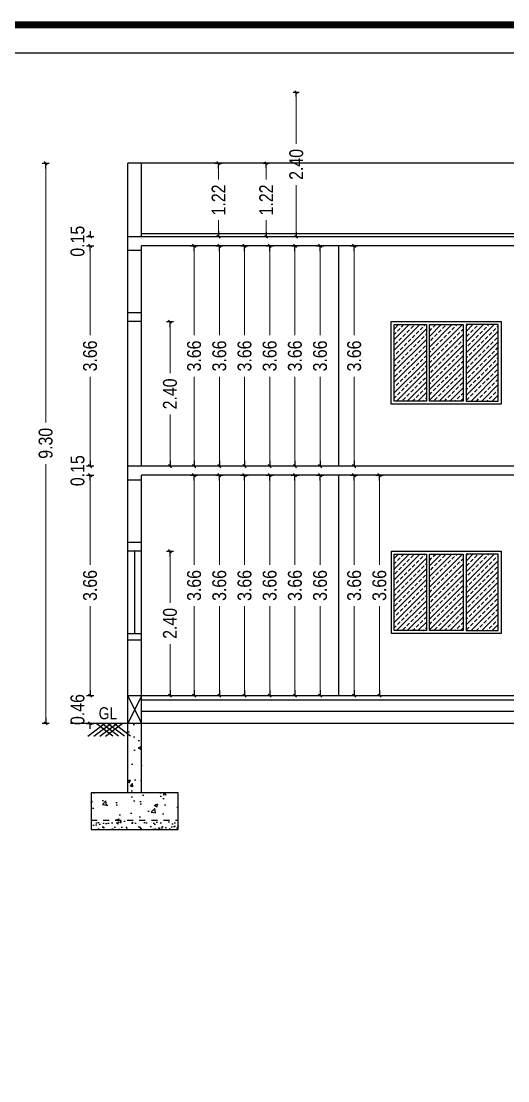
# Model space of a CAD drawing. Header units: metres. Extents: x 127 to 433, y 178 to 269.
# Drawn here: x 397.03 to 405.11, y 250.99 to 268.59 of the extents above; entities that cross this region are included whole.
import ezdxf

# ---------------------------------------------------------------- set-up
doc = ezdxf.new("R2010")
doc.units = ezdxf.units.M
doc.header["$MEASUREMENT"] = 0
doc.linetypes.add('HIDDEN', pattern=[0.375, 0.25, -0.125])
for name, color, linetype in [('BLK_1_FLR_0_REGULAR_ROOM_1', 2, 'Continuous'), ('BLK_1_FLR_0_REGULAR_ROOM_2', 2, 'Continuous'), ('BLK_1_FLR_0_REGULAR_ROOM_3', 2, 'Continuous'), ('BLK_1_FLR_0_REGULAR_ROOM_4', 2, 'Continuous'), ('BLK_1_FLR_0_REGULAR_ROOM_5', 2, 'Continuous'), ('BLK_1_FLR_0_REGULAR_ROOM_6', 2, 'Continuous'), ('BLK_1_FLR_0_REGULAR_ROOM_7', 2, 'Continuous'), ('BLK_1_FLR_0_REGULAR_ROOM_8', 2, 'Continuous'), ('BLK_1_FLR_0_WC_BATH', 223, 'Continuous'), ('BLK_1_FLR_1_REGULAR_ROOM_1', 2, 'Continuous'), ('BLK_1_FLR_1_REGULAR_ROOM_2', 2, 'Continuous'), ('BLK_1_FLR_1_REGULAR_ROOM_3', 2, 'Continuous'), ('BLK_1_FLR_1_REGULAR_ROOM_4', 2, 'Continuous'), ('BLK_1_FLR_1_REGULAR_ROOM_5', 2, 'Continuous'), ('BLK_1_FLR_1_REGULAR_ROOM_6', 2, 'Continuous'), ('BLK_1_FLR_1_REGULAR_ROOM_7', 2, 'Continuous'), ('BLK_1_FLR_1_WC_BATH', 223, 'Continuous'), ('BLK_1_PARAPET_HT', 233, 'Continuous'), ('BLK_1_STAIR_HEADROOM', 1, 'Continuous'), ('HATCH', 8, 'Continuous')]:
    doc.layers.add(name, color=color, linetype=linetype)
doc.styles.add('Arial', font='swissc.ttf')
doc.styles.get("Standard").update_dxf_attribs({"font": 'swissc.ttf'})
doc.dimstyles.new('FLOOR DIM', dxfattribs={"dimtxt": 0.23, "dimasz": 0.03, "dimexe": 0.075, "dimexo": 0.3, "dimgap": 0.09, "dimtad": 0, "dimzin": 3, "dimdsep": 46, "dimtxsty": 'Arial', "dimblk": 'JM1', "dimcen": -0.09, "dimse1": 1, "dimse2": 1, "dimclrd": 5, "dimclre": 250, "dimclrt": 3, "dimazin": 0, "dimtfac": 0.65, "dimtix": 1, "dimtofl": 0, "dimtmove": 0, "dimatfit": 2, "dimfxl": 0, "dimfrac": 1, "dimtolj": 1, "dimlwd": 18, "dimlwe": -1, "dimarcsym": 0})
doc.dimstyles.new('FLOOR DIM BUILDING DIM', dxfattribs={"dimtxt": 0.23, "dimasz": 0.025, "dimexe": 0.075, "dimexo": 0.3, "dimgap": 0.09, "dimtad": 0, "dimzin": 3, "dimdsep": 46, "dimtxsty": 'Arial', "dimblk": 'JM1', "dimcen": -0.09, "dimse1": 1, "dimse2": 1, "dimclrd": 5, "dimclre": 250, "dimclrt": 3, "dimazin": 0, "dimtfac": 0.65, "dimtix": 1, "dimtofl": 0, "dimtmove": 0, "dimatfit": 2, "dimfxl": 0, "dimfrac": 1, "dimtolj": 1, "dimlwd": 18, "dimlwe": -1, "dimarcsym": 0})

# ---------------------------------------------------------------- blocks, each defined once
blk = doc.blocks.new('JM1')
at = {"color": 2}
for p, q in [((-3, 0), (0, 0)), ((-0.88, -0.88), (0.88, 0.88)), ((0, 2), (0, -2))]:
    blk.add_line(p, q, dxfattribs=at)
blk = doc.blocks.new('*D78')
at = {"color": 5, "lineweight": 18}
for p, q in [((398.173, 257.418), (398.173, 257.448)), ((398.173, 256.898), (398.173, 256.868))]:
    blk.add_line(p, q, dxfattribs=at)
at = {"layer": 'Defpoints', "color": 0}
for p in [(398.173, 257.388), (399.897, 257.388), (399.897, 256.928)]:
    blk.add_point(p, dxfattribs=at)
at = {"color": 5, "lineweight": 18, "xscale": 0.03, "yscale": 0.03, "zscale": 0.03}
for p, rotation in [((398.173, 257.388), 270), ((398.173, 256.928), 90)]:
    blk.add_blockref('JM1', p, dxfattribs=dict(at, rotation=rotation))
at = {"color": 3, "insert": (397.965, 257.158), "char_height": 0.23, "attachment_point": 5, "rotation": 90, "style": 'Arial'}
blk.add_mtext('\\A1;0.46', dxfattribs=at)
blk = doc.blocks.new('*D79')
at = {"color": 5, "lineweight": 18}
for p, q in [((398.173, 261.018), (398.173, 259.562)), ((398.173, 257.418), (398.173, 258.873))]:
    blk.add_line(p, q, dxfattribs=at)
at = {"layer": 'Defpoints', "color": 0}
for p in [(398.173, 261.048), (399.03, 261.048), (399.03, 257.388)]:
    blk.add_point(p, dxfattribs=at)
at = {"color": 5, "lineweight": 18, "xscale": 0.03, "yscale": 0.03, "zscale": 0.03}
for p, rotation in [((398.173, 261.048), 90), ((398.173, 257.388), 270)]:
    blk.add_blockref('JM1', p, dxfattribs=dict(at, rotation=rotation))
at = {"color": 3, "insert": (398.173, 259.218), "char_height": 0.23, "attachment_point": 5, "rotation": 90, "style": 'Arial'}
blk.add_mtext('\\A1;3.66', dxfattribs=at)
blk = doc.blocks.new('*D80')
at = {"color": 5, "lineweight": 18}
for p, q in [((398.173, 261.228), (398.173, 261.258)), ((398.173, 261.018), (398.173, 260.988))]:
    blk.add_line(p, q, dxfattribs=at)
at = {"layer": 'Defpoints', "color": 0}
for p in [(398.173, 261.198), (399.03, 261.198), (399.03, 261.048)]:
    blk.add_point(p, dxfattribs=at)
at = {"color": 5, "lineweight": 18, "xscale": 0.03, "yscale": 0.03, "zscale": 0.03}
for p, rotation in [((398.173, 261.198), 270), ((398.173, 261.048), 90)]:
    blk.add_blockref('JM1', p, dxfattribs=dict(at, rotation=rotation))
at = {"color": 3, "insert": (397.965, 261.123), "char_height": 0.23, "attachment_point": 5, "rotation": 90, "style": 'Arial'}
blk.add_mtext('\\A1;0.15', dxfattribs=at)
blk = doc.blocks.new('*D81')
at = {"color": 5, "lineweight": 18}
for p, q in [((398.173, 264.828), (398.173, 263.372)), ((398.173, 261.228), (398.173, 262.683))]:
    blk.add_line(p, q, dxfattribs=at)
at = {"layer": 'Defpoints', "color": 0}
for p in [(398.173, 264.858), (399.03, 264.858), (399.03, 261.198)]:
    blk.add_point(p, dxfattribs=at)
at = {"color": 5, "lineweight": 18, "xscale": 0.03, "yscale": 0.03, "zscale": 0.03}
for p, rotation in [((398.173, 264.858), 90), ((398.173, 261.198), 270)]:
    blk.add_blockref('JM1', p, dxfattribs=dict(at, rotation=rotation))
at = {"color": 3, "insert": (398.173, 263.028), "char_height": 0.23, "attachment_point": 5, "rotation": 90, "style": 'Arial'}
blk.add_mtext('\\A1;3.66', dxfattribs=at)
blk = doc.blocks.new('*D82')
at = {"color": 5, "lineweight": 18}
for p, q in [((398.173, 265.038), (398.173, 265.068)), ((398.173, 264.828), (398.173, 264.798))]:
    blk.add_line(p, q, dxfattribs=at)
at = {"layer": 'Defpoints', "color": 0}
for p in [(398.173, 265.008), (399.03, 265.008), (399.03, 264.858)]:
    blk.add_point(p, dxfattribs=at)
at = {"color": 5, "lineweight": 18, "xscale": 0.03, "yscale": 0.03, "zscale": 0.03}
for p, rotation in [((398.173, 265.008), 270), ((398.173, 264.858), 90)]:
    blk.add_blockref('JM1', p, dxfattribs=dict(at, rotation=rotation))
at = {"color": 3, "insert": (397.965, 264.933), "char_height": 0.23, "attachment_point": 5, "rotation": 90, "style": 'Arial'}
blk.add_mtext('\\A1;0.15', dxfattribs=at)
blk = doc.blocks.new('*D72')
at = {"color": 5, "lineweight": 18}
for p, q in [((400.308, 266.198), (400.308, 265.955)), ((400.308, 265.038), (400.308, 265.28))]:
    blk.add_line(p, q, dxfattribs=at)
at = {"layer": 'Defpoints', "color": 0}
for p in [(400.308, 266.228), (400.308, 266.228), (400.308, 265.008)]:
    blk.add_point(p, dxfattribs=at)
at = {"color": 5, "lineweight": 18, "xscale": 0.03, "yscale": 0.03, "zscale": 0.03}
for p, rotation in [((400.308, 266.228), 90), ((400.308, 265.008), 270)]:
    blk.add_blockref('JM1', p, dxfattribs=dict(at, rotation=rotation))
at = {"color": 3, "insert": (400.308, 265.618), "char_height": 0.23, "attachment_point": 5, "rotation": 90, "style": 'Arial'}
blk.add_mtext('\\A1;1.22', dxfattribs=at)
blk = doc.blocks.new('*D83')
at = {"color": 5, "lineweight": 18}
for p, q in [((397.435, 266.198), (397.435, 261.921)), ((397.435, 256.958), (397.435, 261.234))]:
    blk.add_line(p, q, dxfattribs=at)
at = {"layer": 'Defpoints', "color": 0}
for p in [(397.435, 266.228), (399.555, 266.228), (399.555, 256.928)]:
    blk.add_point(p, dxfattribs=at)
at = {"color": 5, "lineweight": 18, "xscale": 0.03, "yscale": 0.03, "zscale": 0.03}
for p, rotation in [((397.435, 266.228), 90), ((397.435, 256.928), 270)]:
    blk.add_blockref('JM1', p, dxfattribs=dict(at, rotation=rotation))
at = {"color": 3, "insert": (397.435, 261.578), "char_height": 0.23, "attachment_point": 5, "rotation": 90, "style": 'Arial'}
blk.add_mtext('\\A1;9.30', dxfattribs=at)
blk = doc.blocks.new('*D215')
at = {"layer": 'BLK_1_PARAPET_HT', "color": 5, "lineweight": 18}
for p, q in [((401.099, 266.203), (401.099, 265.955)), ((401.099, 265.033), (401.099, 265.28))]:
    blk.add_line(p, q, dxfattribs=at)
at = {"layer": 'Defpoints', "color": 0}
for p in [(401.099, 266.228), (401.099, 266.228), (401.099, 265.008)]:
    blk.add_point(p, dxfattribs=at)
at = {"layer": 'BLK_1_PARAPET_HT', "color": 5, "lineweight": 18, "xscale": 0.025, "yscale": 0.025, "zscale": 0.025}
for p, rotation in [((401.099, 266.228), 90), ((401.099, 265.008), 270)]:
    blk.add_blockref('JM1', p, dxfattribs=dict(at, rotation=rotation))
at = {"layer": 'BLK_1_PARAPET_HT', "color": 3, "lineweight": -3, "insert": (401.099, 265.618), "char_height": 0.23, "attachment_point": 5, "rotation": 90, "style": 'Arial'}
blk.add_mtext('\\A1;1.22', dxfattribs=at)
blk = doc.blocks.new('*D216')
at = {"layer": 'BLK_1_STAIR_HEADROOM', "color": 5, "lineweight": 18}
for p, q in [((401.6, 267.383), (401.6, 266.55)), ((401.6, 265.033), (401.6, 265.865))]:
    blk.add_line(p, q, dxfattribs=at)
at = {"layer": 'Defpoints', "color": 0}
for p in [(401.6, 267.408), (401.6, 267.408), (399.03, 265.008)]:
    blk.add_point(p, dxfattribs=at)
at = {"layer": 'BLK_1_STAIR_HEADROOM', "color": 5, "lineweight": 18, "xscale": 0.025, "yscale": 0.025, "zscale": 0.025}
for p, rotation in [((401.6, 267.408), 90), ((401.6, 265.008), 270)]:
    blk.add_blockref('JM1', p, dxfattribs=dict(at, rotation=rotation))
at = {"layer": 'BLK_1_STAIR_HEADROOM', "color": 3, "lineweight": -3, "insert": (401.6, 266.208), "char_height": 0.23, "attachment_point": 5, "rotation": 90, "style": 'Arial'}
blk.add_mtext('\\A1;2.40', dxfattribs=at)
blk = doc.blocks.new('*D217')
at = {"layer": 'BLK_1_FLR_0_WC_BATH', "color": 5, "lineweight": 18}
for p, q in [((399.501, 259.758), (399.501, 258.93)), ((399.501, 257.418), (399.501, 258.245))]:
    blk.add_line(p, q, dxfattribs=at)
at = {"layer": 'Defpoints', "color": 0}
for p in [(399.501, 259.788), (399.501, 259.788), (399.501, 257.388)]:
    blk.add_point(p, dxfattribs=at)
at = {"layer": 'BLK_1_FLR_0_WC_BATH', "color": 5, "lineweight": 18, "xscale": 0.03, "yscale": 0.03, "zscale": 0.03}
for p, rotation in [((399.501, 259.788), 90), ((399.501, 257.388), 270)]:
    blk.add_blockref('JM1', p, dxfattribs=dict(at, rotation=rotation))
at = {"layer": 'BLK_1_FLR_0_WC_BATH', "color": 3, "lineweight": -3, "insert": (399.501, 258.588), "char_height": 0.23, "attachment_point": 5, "rotation": 90, "style": 'Arial'}
blk.add_mtext('\\A1;2.40', dxfattribs=at)
blk = doc.blocks.new('*D218')
at = {"layer": 'BLK_1_FLR_0_REGULAR_ROOM_1', "color": 5, "lineweight": 18}
for p, q in [((399.902, 261.018), (399.902, 259.562)), ((399.902, 257.418), (399.902, 258.873))]:
    blk.add_line(p, q, dxfattribs=at)
at = {"layer": 'Defpoints', "color": 0}
for p in [(399.902, 261.048), (399.902, 261.048), (399.902, 257.388)]:
    blk.add_point(p, dxfattribs=at)
at = {"layer": 'BLK_1_FLR_0_REGULAR_ROOM_1', "color": 5, "lineweight": 18, "xscale": 0.03, "yscale": 0.03, "zscale": 0.03}
for p, rotation in [((399.902, 261.048), 90), ((399.902, 257.388), 270)]:
    blk.add_blockref('JM1', p, dxfattribs=dict(at, rotation=rotation))
at = {"layer": 'BLK_1_FLR_0_REGULAR_ROOM_1', "color": 3, "lineweight": -3, "insert": (399.902, 259.218), "char_height": 0.23, "attachment_point": 5, "rotation": 90, "style": 'Arial'}
blk.add_mtext('\\A1;3.66', dxfattribs=at)
blk = doc.blocks.new('*D219')
at = {"layer": 'BLK_1_FLR_0_REGULAR_ROOM_2', "color": 5, "lineweight": 18}
for p, q in [((400.321, 261.018), (400.321, 259.562)), ((400.321, 257.418), (400.321, 258.873))]:
    blk.add_line(p, q, dxfattribs=at)
at = {"layer": 'Defpoints', "color": 0}
for p in [(400.321, 261.048), (400.321, 261.048), (400.321, 257.388)]:
    blk.add_point(p, dxfattribs=at)
at = {"layer": 'BLK_1_FLR_0_REGULAR_ROOM_2', "color": 5, "lineweight": 18, "xscale": 0.03, "yscale": 0.03, "zscale": 0.03}
for p, rotation in [((400.321, 261.048), 90), ((400.321, 257.388), 270)]:
    blk.add_blockref('JM1', p, dxfattribs=dict(at, rotation=rotation))
at = {"layer": 'BLK_1_FLR_0_REGULAR_ROOM_2', "color": 3, "lineweight": -3, "insert": (400.321, 259.218), "char_height": 0.23, "attachment_point": 5, "rotation": 90, "style": 'Arial'}
blk.add_mtext('\\A1;3.66', dxfattribs=at)
blk = doc.blocks.new('*D220')
at = {"layer": 'BLK_1_FLR_0_REGULAR_ROOM_3', "color": 5, "lineweight": 18}
for p, q in [((400.74, 261.018), (400.74, 259.562)), ((400.74, 257.418), (400.74, 258.873))]:
    blk.add_line(p, q, dxfattribs=at)
at = {"layer": 'Defpoints', "color": 0}
for p in [(400.74, 261.048), (400.74, 261.048), (400.74, 257.388)]:
    blk.add_point(p, dxfattribs=at)
at = {"layer": 'BLK_1_FLR_0_REGULAR_ROOM_3', "color": 5, "lineweight": 18, "xscale": 0.03, "yscale": 0.03, "zscale": 0.03}
for p, rotation in [((400.74, 261.048), 90), ((400.74, 257.388), 270)]:
    blk.add_blockref('JM1', p, dxfattribs=dict(at, rotation=rotation))
at = {"layer": 'BLK_1_FLR_0_REGULAR_ROOM_3', "color": 3, "lineweight": -3, "insert": (400.74, 259.218), "char_height": 0.23, "attachment_point": 5, "rotation": 90, "style": 'Arial'}
blk.add_mtext('\\A1;3.66', dxfattribs=at)
blk = doc.blocks.new('*D221')
at = {"layer": 'BLK_1_FLR_0_REGULAR_ROOM_4', "color": 5, "lineweight": 18}
for p, q in [((401.158, 261.018), (401.158, 259.562)), ((401.158, 257.418), (401.158, 258.873))]:
    blk.add_line(p, q, dxfattribs=at)
at = {"layer": 'Defpoints', "color": 0}
for p in [(401.158, 261.048), (401.158, 261.048), (401.158, 257.388)]:
    blk.add_point(p, dxfattribs=at)
at = {"layer": 'BLK_1_FLR_0_REGULAR_ROOM_4', "color": 5, "lineweight": 18, "xscale": 0.03, "yscale": 0.03, "zscale": 0.03}
for p, rotation in [((401.158, 261.048), 90), ((401.158, 257.388), 270)]:
    blk.add_blockref('JM1', p, dxfattribs=dict(at, rotation=rotation))
at = {"layer": 'BLK_1_FLR_0_REGULAR_ROOM_4', "color": 3, "lineweight": -3, "insert": (401.158, 259.218), "char_height": 0.23, "attachment_point": 5, "rotation": 90, "style": 'Arial'}
blk.add_mtext('\\A1;3.66', dxfattribs=at)
blk = doc.blocks.new('*D222')
at = {"layer": 'BLK_1_FLR_0_REGULAR_ROOM_5', "color": 5, "lineweight": 18}
for p, q in [((401.577, 261.018), (401.577, 259.562)), ((401.577, 257.418), (401.577, 258.873))]:
    blk.add_line(p, q, dxfattribs=at)
at = {"layer": 'Defpoints', "color": 0}
for p in [(401.577, 261.048), (401.577, 261.048), (401.577, 257.388)]:
    blk.add_point(p, dxfattribs=at)
at = {"layer": 'BLK_1_FLR_0_REGULAR_ROOM_5', "color": 5, "lineweight": 18, "xscale": 0.03, "yscale": 0.03, "zscale": 0.03}
for p, rotation in [((401.577, 261.048), 90), ((401.577, 257.388), 270)]:
    blk.add_blockref('JM1', p, dxfattribs=dict(at, rotation=rotation))
at = {"layer": 'BLK_1_FLR_0_REGULAR_ROOM_5', "color": 3, "lineweight": -3, "insert": (401.577, 259.218), "char_height": 0.23, "attachment_point": 5, "rotation": 90, "style": 'Arial'}
blk.add_mtext('\\A1;3.66', dxfattribs=at)
blk = doc.blocks.new('*D223')
at = {"layer": 'BLK_1_FLR_0_REGULAR_ROOM_6', "color": 5, "lineweight": 18}
for p, q in [((401.995, 261.018), (401.995, 259.562)), ((401.995, 257.418), (401.995, 258.873))]:
    blk.add_line(p, q, dxfattribs=at)
at = {"layer": 'Defpoints', "color": 0}
for p in [(401.995, 261.048), (401.995, 261.048), (401.995, 257.388)]:
    blk.add_point(p, dxfattribs=at)
at = {"layer": 'BLK_1_FLR_0_REGULAR_ROOM_6', "color": 5, "lineweight": 18, "xscale": 0.03, "yscale": 0.03, "zscale": 0.03}
for p, rotation in [((401.995, 261.048), 90), ((401.995, 257.388), 270)]:
    blk.add_blockref('JM1', p, dxfattribs=dict(at, rotation=rotation))
at = {"layer": 'BLK_1_FLR_0_REGULAR_ROOM_6', "color": 3, "lineweight": -3, "insert": (401.995, 259.218), "char_height": 0.23, "attachment_point": 5, "rotation": 90, "style": 'Arial'}
blk.add_mtext('\\A1;3.66', dxfattribs=at)
blk = doc.blocks.new('*D225')
at = {"layer": 'BLK_1_FLR_1_WC_BATH', "color": 5, "lineweight": 18}
for p, q in [((399.501, 263.568), (399.501, 262.74)), ((399.501, 261.228), (399.501, 262.055))]:
    blk.add_line(p, q, dxfattribs=at)
at = {"layer": 'Defpoints', "color": 0}
for p in [(399.501, 263.598), (399.501, 263.598), (399.501, 261.198)]:
    blk.add_point(p, dxfattribs=at)
at = {"layer": 'BLK_1_FLR_1_WC_BATH', "color": 5, "lineweight": 18, "xscale": 0.03, "yscale": 0.03, "zscale": 0.03}
for p, rotation in [((399.501, 263.598), 90), ((399.501, 261.198), 270)]:
    blk.add_blockref('JM1', p, dxfattribs=dict(at, rotation=rotation))
at = {"layer": 'BLK_1_FLR_1_WC_BATH', "color": 3, "lineweight": -3, "insert": (399.501, 262.398), "char_height": 0.23, "attachment_point": 5, "rotation": 90, "style": 'Arial'}
blk.add_mtext('\\A1;2.40', dxfattribs=at)
blk = doc.blocks.new('*D226')
at = {"layer": 'BLK_1_FLR_1_REGULAR_ROOM_1', "color": 5, "lineweight": 18}
for p, q in [((399.902, 264.828), (399.902, 263.372)), ((399.902, 261.228), (399.902, 262.683))]:
    blk.add_line(p, q, dxfattribs=at)
at = {"layer": 'Defpoints', "color": 0}
for p in [(399.902, 264.858), (399.902, 264.858), (399.902, 261.198)]:
    blk.add_point(p, dxfattribs=at)
at = {"layer": 'BLK_1_FLR_1_REGULAR_ROOM_1', "color": 5, "lineweight": 18, "xscale": 0.03, "yscale": 0.03, "zscale": 0.03}
for p, rotation in [((399.902, 264.858), 90), ((399.902, 261.198), 270)]:
    blk.add_blockref('JM1', p, dxfattribs=dict(at, rotation=rotation))
at = {"layer": 'BLK_1_FLR_1_REGULAR_ROOM_1', "color": 3, "lineweight": -3, "insert": (399.902, 263.028), "char_height": 0.23, "attachment_point": 5, "rotation": 90, "style": 'Arial'}
blk.add_mtext('\\A1;3.66', dxfattribs=at)
blk = doc.blocks.new('*D227')
at = {"layer": 'BLK_1_FLR_1_REGULAR_ROOM_2', "color": 5, "lineweight": 18}
for p, q in [((400.321, 264.828), (400.321, 263.372)), ((400.321, 261.228), (400.321, 262.683))]:
    blk.add_line(p, q, dxfattribs=at)
at = {"layer": 'Defpoints', "color": 0}
for p in [(400.321, 264.858), (400.321, 264.858), (400.321, 261.198)]:
    blk.add_point(p, dxfattribs=at)
at = {"layer": 'BLK_1_FLR_1_REGULAR_ROOM_2', "color": 5, "lineweight": 18, "xscale": 0.03, "yscale": 0.03, "zscale": 0.03}
for p, rotation in [((400.321, 264.858), 90), ((400.321, 261.198), 270)]:
    blk.add_blockref('JM1', p, dxfattribs=dict(at, rotation=rotation))
at = {"layer": 'BLK_1_FLR_1_REGULAR_ROOM_2', "color": 3, "lineweight": -3, "insert": (400.321, 263.028), "char_height": 0.23, "attachment_point": 5, "rotation": 90, "style": 'Arial'}
blk.add_mtext('\\A1;3.66', dxfattribs=at)
blk = doc.blocks.new('*D228')
at = {"layer": 'BLK_1_FLR_1_REGULAR_ROOM_3', "color": 5, "lineweight": 18}
for p, q in [((400.74, 264.828), (400.74, 263.372)), ((400.74, 261.228), (400.74, 262.683))]:
    blk.add_line(p, q, dxfattribs=at)
at = {"layer": 'Defpoints', "color": 0}
for p in [(400.74, 264.858), (400.74, 264.858), (400.74, 261.198)]:
    blk.add_point(p, dxfattribs=at)
at = {"layer": 'BLK_1_FLR_1_REGULAR_ROOM_3', "color": 5, "lineweight": 18, "xscale": 0.03, "yscale": 0.03, "zscale": 0.03}
for p, rotation in [((400.74, 264.858), 90), ((400.74, 261.198), 270)]:
    blk.add_blockref('JM1', p, dxfattribs=dict(at, rotation=rotation))
at = {"layer": 'BLK_1_FLR_1_REGULAR_ROOM_3', "color": 3, "lineweight": -3, "insert": (400.74, 263.028), "char_height": 0.23, "attachment_point": 5, "rotation": 90, "style": 'Arial'}
blk.add_mtext('\\A1;3.66', dxfattribs=at)
blk = doc.blocks.new('*D229')
at = {"layer": 'BLK_1_FLR_1_REGULAR_ROOM_4', "color": 5, "lineweight": 18}
for p, q in [((401.158, 264.828), (401.158, 263.372)), ((401.158, 261.228), (401.158, 262.683))]:
    blk.add_line(p, q, dxfattribs=at)
at = {"layer": 'Defpoints', "color": 0}
for p in [(401.158, 264.858), (401.158, 264.858), (401.158, 261.198)]:
    blk.add_point(p, dxfattribs=at)
at = {"layer": 'BLK_1_FLR_1_REGULAR_ROOM_4', "color": 5, "lineweight": 18, "xscale": 0.03, "yscale": 0.03, "zscale": 0.03}
for p, rotation in [((401.158, 264.858), 90), ((401.158, 261.198), 270)]:
    blk.add_blockref('JM1', p, dxfattribs=dict(at, rotation=rotation))
at = {"layer": 'BLK_1_FLR_1_REGULAR_ROOM_4', "color": 3, "lineweight": -3, "insert": (401.158, 263.028), "char_height": 0.23, "attachment_point": 5, "rotation": 90, "style": 'Arial'}
blk.add_mtext('\\A1;3.66', dxfattribs=at)
blk = doc.blocks.new('*D248')
at = {"layer": 'BLK_1_FLR_0_REGULAR_ROOM_7', "color": 5, "lineweight": 18}
for p, q in [((402.562, 261.018), (402.562, 259.562)), ((402.562, 257.418), (402.562, 258.873))]:
    blk.add_line(p, q, dxfattribs=at)
at = {"layer": 'Defpoints', "color": 0}
for p in [(402.562, 261.048), (402.562, 261.048), (402.562, 257.388)]:
    blk.add_point(p, dxfattribs=at)
at = {"layer": 'BLK_1_FLR_0_REGULAR_ROOM_7', "color": 5, "lineweight": 18, "xscale": 0.03, "yscale": 0.03, "zscale": 0.03}
for p, rotation in [((402.562, 261.048), 90), ((402.562, 257.388), 270)]:
    blk.add_blockref('JM1', p, dxfattribs=dict(at, rotation=rotation))
at = {"layer": 'BLK_1_FLR_0_REGULAR_ROOM_7', "color": 3, "lineweight": -3, "insert": (402.562, 259.218), "char_height": 0.23, "attachment_point": 5, "rotation": 90, "style": 'Arial'}
blk.add_mtext('\\A1;3.66', dxfattribs=at)
blk = doc.blocks.new('*D249')
at = {"layer": 'BLK_1_FLR_0_REGULAR_ROOM_8', "color": 5, "lineweight": 18}
for p, q in [((402.981, 261.018), (402.981, 259.562)), ((402.981, 257.418), (402.981, 258.873))]:
    blk.add_line(p, q, dxfattribs=at)
at = {"layer": 'Defpoints', "color": 0}
for p in [(402.981, 261.048), (402.981, 261.048), (402.981, 257.388)]:
    blk.add_point(p, dxfattribs=at)
at = {"layer": 'BLK_1_FLR_0_REGULAR_ROOM_8', "color": 5, "lineweight": 18, "xscale": 0.03, "yscale": 0.03, "zscale": 0.03}
for p, rotation in [((402.981, 261.048), 90), ((402.981, 257.388), 270)]:
    blk.add_blockref('JM1', p, dxfattribs=dict(at, rotation=rotation))
at = {"layer": 'BLK_1_FLR_0_REGULAR_ROOM_8', "color": 3, "lineweight": -3, "insert": (402.981, 259.218), "char_height": 0.23, "attachment_point": 5, "rotation": 90, "style": 'Arial'}
blk.add_mtext('\\A1;3.66', dxfattribs=at)
blk = doc.blocks.new('*D250')
at = {"layer": 'BLK_1_FLR_1_REGULAR_ROOM_5', "color": 5, "lineweight": 18}
for p, q in [((401.577, 264.828), (401.577, 263.372)), ((401.577, 261.228), (401.577, 262.683))]:
    blk.add_line(p, q, dxfattribs=at)
at = {"layer": 'Defpoints', "color": 0}
for p in [(401.577, 264.858), (401.577, 264.858), (401.577, 261.198)]:
    blk.add_point(p, dxfattribs=at)
at = {"layer": 'BLK_1_FLR_1_REGULAR_ROOM_5', "color": 5, "lineweight": 18, "xscale": 0.03, "yscale": 0.03, "zscale": 0.03}
for p, rotation in [((401.577, 264.858), 90), ((401.577, 261.198), 270)]:
    blk.add_blockref('JM1', p, dxfattribs=dict(at, rotation=rotation))
at = {"layer": 'BLK_1_FLR_1_REGULAR_ROOM_5', "color": 3, "lineweight": -3, "insert": (401.577, 263.028), "char_height": 0.23, "attachment_point": 5, "rotation": 90, "style": 'Arial'}
blk.add_mtext('\\A1;3.66', dxfattribs=at)
blk = doc.blocks.new('*D251')
at = {"layer": 'BLK_1_FLR_1_REGULAR_ROOM_6', "color": 5, "lineweight": 18}
for p, q in [((401.995, 264.828), (401.995, 263.372)), ((401.995, 261.228), (401.995, 262.683))]:
    blk.add_line(p, q, dxfattribs=at)
at = {"layer": 'Defpoints', "color": 0}
for p in [(401.995, 264.858), (401.995, 264.858), (401.995, 261.198)]:
    blk.add_point(p, dxfattribs=at)
at = {"layer": 'BLK_1_FLR_1_REGULAR_ROOM_6', "color": 5, "lineweight": 18, "xscale": 0.03, "yscale": 0.03, "zscale": 0.03}
for p, rotation in [((401.995, 264.858), 90), ((401.995, 261.198), 270)]:
    blk.add_blockref('JM1', p, dxfattribs=dict(at, rotation=rotation))
at = {"layer": 'BLK_1_FLR_1_REGULAR_ROOM_6', "color": 3, "lineweight": -3, "insert": (401.995, 263.028), "char_height": 0.23, "attachment_point": 5, "rotation": 90, "style": 'Arial'}
blk.add_mtext('\\A1;3.66', dxfattribs=at)
blk = doc.blocks.new('*D252')
at = {"layer": 'BLK_1_FLR_1_REGULAR_ROOM_7', "color": 5, "lineweight": 18}
for p, q in [((402.562, 264.828), (402.562, 263.372)), ((402.562, 261.228), (402.562, 262.683))]:
    blk.add_line(p, q, dxfattribs=at)
at = {"layer": 'Defpoints', "color": 0}
for p in [(402.562, 264.858), (402.562, 264.858), (402.562, 261.198)]:
    blk.add_point(p, dxfattribs=at)
at = {"layer": 'BLK_1_FLR_1_REGULAR_ROOM_7', "color": 5, "lineweight": 18, "xscale": 0.03, "yscale": 0.03, "zscale": 0.03}
for p, rotation in [((402.562, 264.858), 90), ((402.562, 261.198), 270)]:
    blk.add_blockref('JM1', p, dxfattribs=dict(at, rotation=rotation))
at = {"layer": 'BLK_1_FLR_1_REGULAR_ROOM_7', "color": 3, "lineweight": -3, "insert": (402.562, 263.028), "char_height": 0.23, "attachment_point": 5, "rotation": 90, "style": 'Arial'}
blk.add_mtext('\\A1;3.66', dxfattribs=at)

msp = doc.modelspace()

# ---------------------------------------------------------------- hatches: boundary and pattern name
h = msp.add_hatch()
h.set_pattern_fill('AR-CONC', color=0, scale=0.003)
h.set_pattern_definition([(50, (-1868.23853, -936.39556), (0.54655401, -0.04781726), [0.05715, -0.62865]), (355, (-1868.23853, -936.39556), (-0.10573026, 0.57317054), [0.04572, -0.50292175]), (100.451445, (-1868.193, -936.39955), (0.44082374, 0.52535326), [0.04857003, -0.53427073]), (46.1842, (-1868.2385, -936.24316), (0.81323712, -0.12612698), [0.085725, -0.942975]), (96.635558, (-1868.1708, -936.2537), (0.7122124, 0.74227837), [0.07285507, -0.80140682]), (351.18415, (-1868.2385, -936.2432), (0.7122124, 0.74227837), [0.0685799, -0.7543792]), (21, (-1868.16233, -936.28126), (0.45484317, -0.306795595), [0.05715, -0.62865]), (326, (-1868.16233, -936.28126), (0.18540609, 0.5525639), [0.04572, -0.50292]), (71.451445, (-1868.12443, -936.30683), (0.64024926, 0.24576831), [0.04857003, -0.53426981]), (37.5, (-1868.23853, -936.39556), (0.00926581, 0.253665117), [0, -0.496824, 0, -0.51054, 0, -0.504825]), (7.5, (-1868.23853, -936.39556), (0.200458988, 0.300541724), [0, -0.291084, 0, -0.485394, 0, -0.192405]), (327.5, (-1868.40846, -936.39556), (0.406771786, -0.017186232), [0, -0.1905, 0, -0.59436, 0, -0.78867]), (317.5, (-1868.48466, -936.39556), (0.444387544, 0.076279473), [0, -0.24765, 0, -0.394716, 0, -0.56007])])
h.paths.add_polyline_path([(399.03, 256.928), (398.8, 256.928), (398.8, 255.778), (399.03, 255.778)])
h = msp.add_hatch()
h.set_pattern_fill('AR-CONC', color=0, scale=0.003)
h.set_pattern_definition([(50, (-1868.23853, -936.49123), (0.54655401, -0.04781726), [0.05715, -0.62865]), (355, (-1868.23853, -936.49123), (-0.10573026, 0.57317054), [0.04572, -0.50292175]), (100.451445, (-1868.193, -936.4952), (0.44082374, 0.52535326), [0.04857003, -0.53427073]), (46.1842, (-1868.2385, -936.3388), (0.81323712, -0.12612698), [0.085725, -0.942975]), (96.635558, (-1868.1708, -936.34934), (0.7122124, 0.74227837), [0.07285507, -0.80140682]), (351.18415, (-1868.2385, -936.3388), (0.7122124, 0.74227837), [0.0685799, -0.7543792]), (21, (-1868.16233, -936.37693), (0.45484317, -0.306795595), [0.05715, -0.62865]), (326, (-1868.16233, -936.37693), (0.18540609, 0.5525639), [0.04572, -0.50292]), (71.451445, (-1868.12443, -936.4025), (0.64024926, 0.24576831), [0.04857003, -0.53426981]), (37.5, (-1868.23853, -936.49123), (0.00926581, 0.253665117), [0, -0.496824, 0, -0.51054, 0, -0.504825]), (7.5, (-1868.23853, -936.49123), (0.200458988, 0.300541724), [0, -0.291084, 0, -0.485394, 0, -0.192405]), (327.5, (-1868.40846, -936.49123), (0.406771786, -0.017186232), [0, -0.1905, 0, -0.59436, 0, -0.78867]), (317.5, (-1868.48466, -936.49123), (0.444387544, 0.076279473), [0, -0.24765, 0, -0.394716, 0, -0.56007])])
h.paths.add_polyline_path([(398.191, 255.778), (398.191, 255.321), (399.639, 255.321), (399.639, 255.778)])
h = msp.add_hatch()
h.set_pattern_fill('AR-SAND', color=0, scale=0.02)
h.set_pattern_definition([(37.5, (-2020.8698, -778.6318), (-0.03200063, 0.97882647), [0, -0.77216, 0, -0.8636, 0, -0.8255]), (7.5, (-2020.8698, -778.6318), (0.89904657, 1.4336502), [0, -0.41656, 0, -0.69596, 0, -0.2667]), (327.5, (-2021.4947, -778.6318), (1.58198474, 0.00287437), [0, -0.254, 0, -0.9144, 0, -1.1938]), (317.5, (-2021.4947, -778.6318), (1.5271129, 0.44585865), [0, -0.127, 0, -0.59944, 0, -0.6858])])
h.paths.add_polyline_path([(399.639, 255.168), (399.639, 255.321), (398.191, 255.321), (398.191, 255.168)])
h = msp.add_hatch()
h.set_pattern_fill('AR-SAND', color=0, scale=0.003)
h.set_pattern_definition([(37.5, (-1868.23853, -936.49123), (-0.004800094, 0.146823971), [0, -0.115824, 0, -0.12954, 0, -0.123825]), (7.5, (-1868.23853, -936.49123), (0.134856985, 0.21504753), [0, -0.062484, 0, -0.104394, 0, -0.040005]), (327.5, (-1868.33226, -936.49123), (0.237297711, 0.0004311554), [0, -0.0381, 0, -0.13716, 0, -0.17907]), (317.5, (-1868.33226, -936.49123), (0.229066936, 0.066878797), [0, -0.01905, 0, -0.089916, 0, -0.10287])])
h.paths.add_polyline_path([(398.191, 255.321), (398.191, 255.168), (399.639, 255.168), (399.639, 255.321)])
at = {"layer": 'HATCH'}
h = msp.add_hatch(dxfattribs=at)
h.set_pattern_fill('ANSI33', color=256, scale=0.5)
h.set_pattern_definition([(45, (-111884.7908, 26321.07734), (-0.08838834765, 0.08838834765), []), (45, (-111884.70241, 26321.07734), (-0.08838834765, 0.08838834765), [0.0625, -0.03125])])
h.paths.add_polyline_path([(403.761, 263.548), (403.226, 263.548), (403.226, 262.278), (403.761, 262.278)])
h.paths.add_polyline_path([(404.371, 263.548), (403.811, 263.548), (403.811, 262.278), (404.371, 262.278)])
h.paths.add_polyline_path([(404.421, 262.278), (404.956, 262.278), (404.956, 263.548), (404.421, 263.548)])
h = msp.add_hatch(dxfattribs=at)
h.set_pattern_fill('ANSI33', color=256, scale=0.5)
h.set_pattern_definition([(45, (-111884.7908, 26317.26734), (-0.08838834765, 0.08838834765), []), (45, (-111884.70241, 26317.26734), (-0.08838834765, 0.08838834765), [0.0625, -0.03125])])
h.paths.add_polyline_path([(403.761, 259.738), (403.226, 259.738), (403.226, 258.468), (403.761, 258.468)])
h.paths.add_polyline_path([(404.371, 259.738), (403.811, 259.738), (403.811, 258.468), (404.371, 258.468)])
h.paths.add_polyline_path([(404.421, 258.468), (404.956, 258.468), (404.956, 259.738), (404.421, 259.738)])

# ---------------------------------------------------------------- linework, layer by layer
for p, q in [((413.735, 266.228), (398.8, 266.228)), ((398.8, 256.928), (398.8, 266.228)), ((399.03, 265.008), (399.03, 266.228)), ((413.735, 265.008), (398.8, 265.008)), ((413.503, 265.058), (399.03, 265.058)), ((399.03, 264.778), (398.8, 264.778)), ((408.399, 264.858), (399.03, 264.858)), ((399.03, 261.198), (399.03, 264.858)), ((402.305, 261.198), (402.305, 264.858)), ((398.8, 263.748), (399.03, 263.748)), ((399.03, 263.598), (398.8, 263.598)), ((399.03, 263.598), (398.8, 263.598)), ((413.735, 261.198), (398.8, 261.198)), ((399.03, 260.968), (398.8, 260.968)), ((408.399, 261.048), (399.03, 261.048)), ((399.03, 256.928), (399.03, 261.048)), ((402.305, 257.388), (402.305, 261.048)), ((398.8, 259.938), (399.03, 259.938)), ((399.03, 259.788), (398.8, 259.788)), ((399.03, 259.788), (398.8, 259.788)), ((398.913, 259.788), (398.913, 258.418)), ((398.8, 258.418), (399.03, 258.418)), ((398.8, 258.318), (399.03, 258.318)), ((413.735, 257.388), (398.8, 257.388)), ((398.8, 257.388), (399.03, 256.928)), ((399.03, 257.388), (398.8, 256.928)), ((408.399, 257.315), (399.03, 257.315)), ((408.399, 257.126), (399.03, 257.126)), ((414.804, 256.928), (397.848, 256.928)), ((398.135, 256.718), (398.414, 256.928)), ((398.238, 256.718), (398.516, 256.928)), ((398.552, 256.718), (398.273, 256.928)), ((398.336, 256.718), (398.615, 256.928)), ((398.645, 256.718), (398.366, 256.928)), ((398.429, 256.718), (398.708, 256.928)), ((398.743, 256.718), (398.464, 256.928)), ((398.846, 256.718), (398.567, 256.928)), ((413.735, 256.928), (398.8, 256.928))]:
    msp.add_line(p, q)
at = {"color": 0}
for p, q in [((398.8, 255.778), (398.8, 256.928)), ((399.03, 255.778), (399.03, 256.928))]:
    msp.add_line(p, q, dxfattribs=at)
at = {"color": 0, "linetype": 'HIDDEN', "ltscale": 0.3}
msp.add_line((398.191, 255.321), (399.639, 255.321), dxfattribs=at)
at = {"const_width": 0.12}
msp.add_lwpolyline([(331.188, 268.526), (432.873, 268.526), (432.873, 198.28), (331.188, 198.28)], close=True, dxfattribs=at)
for points in [[(331.656, 268.058), (432.405, 268.058), (432.405, 198.748), (331.656, 198.748)], [(403.176, 263.598), (405.006, 263.598), (405.006, 262.228), (403.176, 262.228)], [(403.761, 262.278), (403.226, 262.278), (403.226, 263.548), (403.761, 263.548)], [(404.371, 262.278), (403.811, 262.278), (403.811, 263.548), (404.371, 263.548)], [(404.421, 262.278), (404.956, 262.278), (404.956, 263.548), (404.421, 263.548)], [(403.18, 259.788), (405.006, 259.788), (405.006, 258.418), (403.18, 258.418)], [(403.761, 258.468), (403.226, 258.468), (403.226, 259.738), (403.761, 259.738)], [(404.371, 258.468), (403.811, 258.468), (403.811, 259.738), (404.371, 259.738)], [(404.421, 258.468), (404.956, 258.468), (404.956, 259.738), (404.421, 259.738)]]:
    msp.add_lwpolyline(points, close=True)
at = {"color": 0}
msp.add_lwpolyline([(398.191, 255.778), (398.191, 255.778), (398.191, 255.168), (399.639, 255.168), (399.639, 255.778), (398.191, 255.778)], dxfattribs=at)

# ---------------------------------------------------------------- texts
at = {"insert": (398.469, 257.095), "char_height": 0.2, "attachment_point": 5}
msp.add_mtext('\\A1;GL', dxfattribs=at)

# ---------------------------------------------------------------- dimensions: what is measured, and where the dimension line sits
for p1, p2, distance, override, picture, middle in [((399.555, 256.928), (399.555, 266.228), 2.121, {"dimpost": '\\X'}, '*D83', (397.435, 261.578)), ((399.897, 256.928), (399.897, 257.388), 1.725, {"dimtad": 1, "dimpost": '\\X'}, '*D78', (397.965, 257.158))]:
    dim = msp.add_aligned_dim(p1=p1, p2=p2, distance=distance, dimstyle='FLOOR DIM', override=override)
    dim.commit()
    dim.dimension.update_dxf_attribs({"geometry": picture, "text_midpoint": middle})
for base, p1, p2, override, picture, middle in [((400.308, 266.228), (400.308, 265.008), (400.308, 266.228), {"dimpost": '\\X', "dimtmove": 1}, '*D72', (400.308, 265.618)), ((398.173, 265.008), (399.03, 264.858), (399.03, 265.008), {"dimtad": 1, "dimpost": '\\X'}, '*D82', (397.965, 264.933)), ((398.173, 264.858), (399.03, 261.198), (399.03, 264.858), {"dimpost": '\\X', "dimtmove": 1}, '*D81', (398.173, 263.028)), ((398.173, 261.198), (399.03, 261.048), (399.03, 261.198), {"dimtad": 1, "dimpost": '\\X'}, '*D80', (397.965, 261.123)), ((398.173, 261.048), (399.03, 257.388), (399.03, 261.048), {"dimpost": '\\X', "dimtmove": 1}, '*D79', (398.173, 259.218))]:
    dim = msp.add_linear_dim(base=base, p1=p1, p2=p2, angle=270, dimstyle='FLOOR DIM', override=override)
    dim.commit()
    dim.dimension.update_dxf_attribs({"geometry": picture, "text_midpoint": middle})
at = {"layer": 'BLK_1_FLR_0_REGULAR_ROOM_1', "color": 2, "lineweight": -3}
dim = msp.add_linear_dim(base=(399.902, 261.048), p1=(399.902, 257.388), p2=(399.902, 261.048), angle=90, dimstyle='FLOOR DIM', override={"dimpost": '\\X'}, dxfattribs=at)
dim.commit()
dim.dimension.update_dxf_attribs({"geometry": '*D218', "text_midpoint": (399.902, 259.218)})
at = {"layer": 'BLK_1_FLR_0_REGULAR_ROOM_2', "color": 2, "lineweight": -3}
dim = msp.add_linear_dim(base=(400.321, 261.048), p1=(400.321, 257.388), p2=(400.321, 261.048), angle=90, dimstyle='FLOOR DIM', override={"dimpost": '\\X'}, dxfattribs=at)
dim.commit()
dim.dimension.update_dxf_attribs({"geometry": '*D219', "text_midpoint": (400.321, 259.218)})
at = {"layer": 'BLK_1_FLR_0_REGULAR_ROOM_3', "color": 2, "lineweight": -3}
dim = msp.add_linear_dim(base=(400.74, 261.048), p1=(400.74, 257.388), p2=(400.74, 261.048), angle=90, dimstyle='FLOOR DIM', override={"dimpost": '\\X'}, dxfattribs=at)
dim.commit()
dim.dimension.update_dxf_attribs({"geometry": '*D220', "text_midpoint": (400.74, 259.218)})
at = {"layer": 'BLK_1_FLR_0_REGULAR_ROOM_4', "color": 2, "lineweight": -3}
dim = msp.add_linear_dim(base=(401.158, 261.048), p1=(401.158, 257.388), p2=(401.158, 261.048), angle=90, dimstyle='FLOOR DIM', override={"dimpost": '\\X'}, dxfattribs=at)
dim.commit()
dim.dimension.update_dxf_attribs({"geometry": '*D221', "text_midpoint": (401.158, 259.218)})
at = {"layer": 'BLK_1_FLR_0_REGULAR_ROOM_5', "color": 2, "lineweight": -3}
dim = msp.add_linear_dim(base=(401.577, 261.048), p1=(401.577, 257.388), p2=(401.577, 261.048), angle=90, dimstyle='FLOOR DIM', override={"dimpost": '\\X'}, dxfattribs=at)
dim.commit()
dim.dimension.update_dxf_attribs({"geometry": '*D222', "text_midpoint": (401.577, 259.218)})
at = {"layer": 'BLK_1_FLR_0_REGULAR_ROOM_6', "color": 2, "lineweight": -3}
dim = msp.add_linear_dim(base=(401.995, 261.048), p1=(401.995, 257.388), p2=(401.995, 261.048), angle=90, dimstyle='FLOOR DIM', override={"dimpost": '\\X'}, dxfattribs=at)
dim.commit()
dim.dimension.update_dxf_attribs({"geometry": '*D223', "text_midpoint": (401.995, 259.218)})
at = {"layer": 'BLK_1_FLR_0_REGULAR_ROOM_7', "color": 2, "lineweight": -3}
dim = msp.add_linear_dim(base=(402.562, 261.048), p1=(402.562, 257.388), p2=(402.562, 261.048), angle=90, dimstyle='FLOOR DIM', override={"dimpost": '\\X'}, dxfattribs=at)
dim.commit()
dim.dimension.update_dxf_attribs({"geometry": '*D248', "text_midpoint": (402.562, 259.218)})
at = {"layer": 'BLK_1_FLR_0_REGULAR_ROOM_8', "color": 2, "lineweight": -3}
dim = msp.add_linear_dim(base=(402.981, 261.048), p1=(402.981, 257.388), p2=(402.981, 261.048), angle=90, dimstyle='FLOOR DIM', override={"dimpost": '\\X'}, dxfattribs=at)
dim.commit()
dim.dimension.update_dxf_attribs({"geometry": '*D249', "text_midpoint": (402.981, 259.218)})
at = {"layer": 'BLK_1_FLR_0_WC_BATH', "lineweight": -3}
dim = msp.add_linear_dim(base=(399.501, 259.788), p1=(399.501, 257.388), p2=(399.501, 259.788), angle=90, dimstyle='FLOOR DIM', override={"dimpost": '\\X'}, dxfattribs=at)
dim.commit()
dim.dimension.update_dxf_attribs({"geometry": '*D217', "text_midpoint": (399.501, 258.588)})
at = {"layer": 'BLK_1_FLR_1_REGULAR_ROOM_1', "color": 2, "lineweight": -3}
dim = msp.add_linear_dim(base=(399.902, 264.858), p1=(399.902, 261.198), p2=(399.902, 264.858), angle=90, dimstyle='FLOOR DIM', override={"dimpost": '\\X'}, dxfattribs=at)
dim.commit()
dim.dimension.update_dxf_attribs({"geometry": '*D226', "text_midpoint": (399.902, 263.028)})
at = {"layer": 'BLK_1_FLR_1_REGULAR_ROOM_2', "color": 2, "lineweight": -3}
dim = msp.add_linear_dim(base=(400.321, 264.858), p1=(400.321, 261.198), p2=(400.321, 264.858), angle=90, dimstyle='FLOOR DIM', override={"dimpost": '\\X'}, dxfattribs=at)
dim.commit()
dim.dimension.update_dxf_attribs({"geometry": '*D227', "text_midpoint": (400.321, 263.028)})
at = {"layer": 'BLK_1_FLR_1_REGULAR_ROOM_3', "color": 2, "lineweight": -3}
dim = msp.add_linear_dim(base=(400.74, 264.858), p1=(400.74, 261.198), p2=(400.74, 264.858), angle=90, dimstyle='FLOOR DIM', override={"dimpost": '\\X'}, dxfattribs=at)
dim.commit()
dim.dimension.update_dxf_attribs({"geometry": '*D228', "text_midpoint": (400.74, 263.028)})
at = {"layer": 'BLK_1_FLR_1_REGULAR_ROOM_4', "color": 2, "lineweight": -3}
dim = msp.add_linear_dim(base=(401.158, 264.858), p1=(401.158, 261.198), p2=(401.158, 264.858), angle=90, dimstyle='FLOOR DIM', override={"dimpost": '\\X'}, dxfattribs=at)
dim.commit()
dim.dimension.update_dxf_attribs({"geometry": '*D229', "text_midpoint": (401.158, 263.028)})
at = {"layer": 'BLK_1_FLR_1_REGULAR_ROOM_5', "color": 2, "lineweight": -3}
dim = msp.add_linear_dim(base=(401.577, 264.858), p1=(401.577, 261.198), p2=(401.577, 264.858), angle=90, dimstyle='FLOOR DIM', override={"dimpost": '\\X'}, dxfattribs=at)
dim.commit()
dim.dimension.update_dxf_attribs({"geometry": '*D250', "text_midpoint": (401.577, 263.028)})
at = {"layer": 'BLK_1_FLR_1_REGULAR_ROOM_6', "color": 2, "lineweight": -3}
dim = msp.add_linear_dim(base=(401.995, 264.858), p1=(401.995, 261.198), p2=(401.995, 264.858), angle=90, dimstyle='FLOOR DIM', override={"dimpost": '\\X'}, dxfattribs=at)
dim.commit()
dim.dimension.update_dxf_attribs({"geometry": '*D251', "text_midpoint": (401.995, 263.028)})
at = {"layer": 'BLK_1_FLR_1_REGULAR_ROOM_7', "color": 2, "lineweight": -3}
dim = msp.add_linear_dim(base=(402.562, 264.858), p1=(402.562, 261.198), p2=(402.562, 264.858), angle=90, dimstyle='FLOOR DIM', override={"dimpost": '\\X'}, dxfattribs=at)
dim.commit()
dim.dimension.update_dxf_attribs({"geometry": '*D252', "text_midpoint": (402.562, 263.028)})
at = {"layer": 'BLK_1_FLR_1_WC_BATH', "lineweight": -3}
dim = msp.add_linear_dim(base=(399.501, 263.598), p1=(399.501, 261.198), p2=(399.501, 263.598), angle=90, dimstyle='FLOOR DIM', override={"dimpost": '\\X'}, dxfattribs=at)
dim.commit()
dim.dimension.update_dxf_attribs({"geometry": '*D225', "text_midpoint": (399.501, 262.398)})
at = {"layer": 'BLK_1_PARAPET_HT', "lineweight": -3}
dim = msp.add_linear_dim(base=(401.099, 266.228), p1=(401.099, 265.008), p2=(401.099, 266.228), angle=90, dimstyle='FLOOR DIM BUILDING DIM', override={"dimpost": '\\X'}, dxfattribs=at)
dim.commit()
dim.dimension.update_dxf_attribs({"geometry": '*D215', "text_midpoint": (401.099, 265.618)})
at = {"layer": 'BLK_1_STAIR_HEADROOM', "lineweight": -3}
dim = msp.add_linear_dim(base=(401.6, 267.408), p1=(399.03, 265.008), p2=(401.6, 267.408), angle=90, dimstyle='FLOOR DIM BUILDING DIM', override={"dimpost": '\\X'}, dxfattribs=at)
dim.commit()
dim.dimension.update_dxf_attribs({"geometry": '*D216', "text_midpoint": (401.6, 266.208)})

doc.saveas('drawing.dxf')
